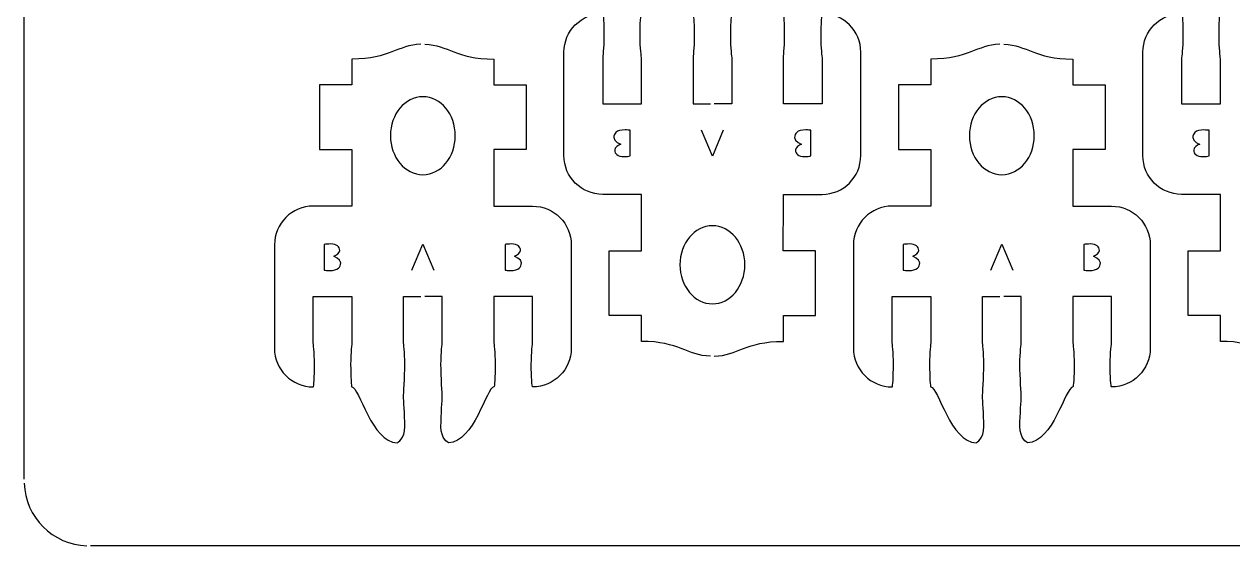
# Model space of a CAD drawing. Extents: x 0 to 300, y 0 to 300.
# Drawn here: x 0 to 93.6, y 0.1 to 40.5 of the extents above; entities that cross this region are included whole.
import ezdxf

# ---------------------------------------------------------------- set-up
doc = ezdxf.new("R2010")
doc.units = 0
doc.header["$MEASUREMENT"] = 0
doc.layers.add('DEFAULT', color=7, linetype='CONTINUOUS')

msp = doc.modelspace()

# ---------------------------------------------------------------- linework, layer by layer
at = {"layer": 'DEFAULT', "color": 1}
for points in [[(0, 5.252), (0, 294.949)], [(294.852, 0.101), (5.151, 0.101)]]:
    msp.add_lwpolyline(points, dxfattribs=at)
at = {"layer": 'DEFAULT', "color": 250}
for points in [[(54.163, 32.28), (53.325, 30.259), (52.472, 32.28)], [(30.043, 21.433), (30.881, 23.454), (31.734, 21.433)], [(74.894, 21.432), (75.732, 23.453), (76.586, 21.432)]]:
    msp.add_lwpolyline(points, dxfattribs=at)
at = {"layer": 'DEFAULT', "color": 1}
for points, knots in [([(53.167, 14.779), (51.319, 14.835), (50.782, 15.929), (47.819, 15.929), (47.819, 16.596), (47.819, 17.263), (47.819, 17.929), (46.987, 17.929), (46.154, 17.929), (45.321, 17.929), (45.321, 19.597), (45.321, 21.264), (45.321, 22.932), (46.154, 22.93), (46.987, 22.929), (47.819, 22.928), (47.819, 24.39), (47.819, 25.851), (47.819, 27.313), (46.818, 27.313), (45.818, 27.313), (44.817, 27.313), (43.159, 27.313), (41.818, 28.654), (41.818, 30.312), (41.818, 32.979), (41.818, 35.646), (41.818, 38.313), (41.818, 39.971), (43.159, 41.311), (44.817, 41.311), (44.873, 41.311), (44.919, 40.528), (44.919, 39.562), (44.919, 38.595), (44.817, 37.988), (44.817, 37.812), (44.817, 36.645), (44.817, 35.479), (44.817, 34.312), (45.818, 34.312), (46.818, 34.312), (47.819, 34.312), (47.819, 35.479), (47.819, 36.645), (47.819, 37.812), (47.819, 37.988), (47.717, 38.595), (47.717, 39.562), (47.717, 40.528), (47.763, 41.311), (47.819, 41.311), (48.359, 41.311), (49.382, 45.626), (51.315, 45.626), (51.375, 45.626), (51.915, 45.34), (51.915, 44.373), (51.915, 43.407), (51.816, 42.31), (51.816, 42.059), (51.816, 41.915), (51.915, 40.528), (51.915, 39.562), (51.915, 38.595), (51.816, 37.985), (51.816, 37.812), (51.816, 36.645), (51.816, 35.479), (51.816, 34.312), (52.266, 34.312), (52.717, 34.312), (53.167, 34.312)], [0, 0, 0, 0, 1, 1, 1, 6.67, 6.67, 6.67, 13.75, 13.75, 13.75, 27.93, 27.93, 27.93, 35.010007, 35.010007, 35.010007, 47.440007, 47.440007, 47.440007, 55.950007, 55.950007, 55.950007, 56.950007, 56.950007, 56.950007, 79.630007, 79.630007, 79.630007, 80.630007, 80.630007, 80.630007, 81.630007, 81.630007, 81.630007, 82.630007, 82.630007, 82.630007, 92.550007, 92.550007, 92.550007, 101.060007, 101.060007, 101.060007, 110.980007, 110.980007, 110.980007, 111.980007, 111.980007, 111.980007, 112.980007, 112.980007, 112.980007, 113.980007, 113.980007, 113.980007, 114.980007, 114.980007, 114.980007, 115.980007, 115.980007, 115.980007, 116.980007, 116.980007, 116.980007, 117.980007, 117.980007, 117.980007, 127.900007, 127.900007, 127.900007, 131.730007, 131.730007, 131.730007, 131.730007]), ([(53.467, 14.779), (55.316, 14.835), (55.855, 15.929), (58.815, 15.929), (58.815, 16.596), (58.815, 17.263), (58.815, 17.929), (59.649, 17.929), (60.483, 17.929), (61.316, 17.929), (61.316, 19.596), (61.316, 21.262), (61.316, 22.928), (60.482, 22.929), (59.647, 22.93), (58.812, 22.932), (58.813, 24.391), (58.814, 25.85), (58.815, 27.31), (59.815, 27.31), (60.814, 27.31), (61.814, 27.31), (63.472, 27.31), (64.812, 28.654), (64.812, 30.312), (64.814, 32.979), (64.815, 35.646), (64.816, 38.313), (64.816, 39.971), (63.472, 41.311), (61.814, 41.311), (61.761, 41.311), (61.715, 40.528), (61.715, 39.562), (61.715, 38.595), (61.814, 37.988), (61.814, 37.812), (61.814, 36.645), (61.814, 35.479), (61.814, 34.312), (60.814, 34.312), (59.815, 34.312), (58.815, 34.312), (58.815, 35.479), (58.815, 36.645), (58.815, 37.812), (58.815, 37.988), (58.914, 38.595), (58.914, 39.562), (58.914, 40.528), (58.872, 41.311), (58.815, 41.311), (58.272, 41.311), (57.249, 45.626), (55.312, 45.626), (55.256, 45.626), (54.716, 45.34), (54.716, 44.373), (54.716, 43.407), (54.815, 42.31), (54.815, 42.059), (54.815, 41.915), (54.716, 40.528), (54.716, 39.562), (54.716, 38.595), (54.815, 37.985), (54.815, 37.812), (54.815, 36.645), (54.815, 35.479), (54.815, 34.312), (54.366, 34.312), (53.916, 34.312), (53.467, 34.312)], [0, 0, 0, 0, 1, 1, 1, 6.67, 6.67, 6.67, 13.76, 13.76, 13.76, 27.93, 27.93, 27.93, 35.030007, 35.030007, 35.030007, 47.440011, 47.440011, 47.440011, 55.940011, 55.940011, 55.940011, 56.940011, 56.940011, 56.940011, 79.620013, 79.620013, 79.620013, 80.620013, 80.620013, 80.620013, 81.620013, 81.620013, 81.620013, 82.620013, 82.620013, 82.620013, 92.540013, 92.540013, 92.540013, 101.040013, 101.040013, 101.040013, 110.960013, 110.960013, 110.960013, 111.960013, 111.960013, 111.960013, 112.960013, 112.960013, 112.960013, 113.960013, 113.960013, 113.960013, 114.960013, 114.960013, 114.960013, 115.960013, 115.960013, 115.960013, 116.960013, 116.960013, 116.960013, 117.960013, 117.960013, 117.960013, 127.880013, 127.880013, 127.880013, 131.700013, 131.700013, 131.700013, 131.700013]), ([(98.019, 14.779), (96.17, 14.835), (95.634, 15.929), (92.671, 15.929), (92.671, 16.595), (92.671, 17.262), (92.671, 17.929), (91.838, 17.929), (91.005, 17.929), (90.173, 17.929), (90.173, 19.596), (90.173, 21.264), (90.173, 22.931), (91.005, 22.93), (91.838, 22.929), (92.671, 22.928), (92.671, 24.389), (92.671, 25.851), (92.671, 27.313), (91.67, 27.313), (90.669, 27.313), (89.668, 27.313), (88.01, 27.313), (86.67, 28.653), (86.67, 30.311), (86.67, 32.978), (86.67, 35.645), (86.67, 38.312), (86.67, 39.97), (88.01, 41.311), (89.668, 41.311), (89.725, 41.311), (89.771, 40.528), (89.771, 39.561), (89.771, 38.595), (89.668, 37.988), (89.668, 37.811), (89.668, 36.645), (89.668, 35.478), (89.668, 34.312), (90.669, 34.312), (91.67, 34.312), (92.671, 34.312), (92.671, 35.478), (92.671, 36.645), (92.671, 37.811), (92.671, 37.988), (92.568, 38.595), (92.568, 39.561), (92.568, 40.528), (92.614, 41.311), (92.671, 41.311), (93.21, 41.311), (94.233, 45.626), (96.167, 45.626), (96.227, 45.626), (96.766, 45.34), (96.766, 44.373), (96.766, 43.407), (96.668, 42.309), (96.668, 42.059), (96.668, 41.914), (96.766, 40.528), (96.766, 39.561), (96.766, 38.595), (96.668, 37.984), (96.668, 37.811), (96.668, 36.645), (96.668, 35.478), (96.668, 34.312), (97.118, 34.312), (97.568, 34.312), (98.019, 34.312)], [0, 0, 0, 0, 1, 1, 1, 6.67, 6.67, 6.67, 13.75, 13.75, 13.75, 27.93, 27.93, 27.93, 35.010007, 35.010007, 35.010007, 47.440007, 47.440007, 47.440007, 55.950007, 55.950007, 55.950007, 56.950007, 56.950007, 56.950007, 79.630007, 79.630007, 79.630007, 80.630007, 80.630007, 80.630007, 81.630007, 81.630007, 81.630007, 82.630007, 82.630007, 82.630007, 92.550007, 92.550007, 92.550007, 101.060007, 101.060007, 101.060007, 110.980007, 110.980007, 110.980007, 111.980007, 111.980007, 111.980007, 112.980007, 112.980007, 112.980007, 113.980007, 113.980007, 113.980007, 114.980007, 114.980007, 114.980007, 115.980007, 115.980007, 115.980007, 116.980007, 116.980007, 116.980007, 117.980007, 117.980007, 117.980007, 127.900007, 127.900007, 127.900007, 131.730007, 131.730007, 131.730007, 131.730007]), ([(30.739, 38.934), (28.891, 38.877), (28.351, 37.784), (25.391, 37.784), (25.391, 37.117), (25.391, 36.45), (25.391, 35.784), (24.557, 35.784), (23.724, 35.784), (22.89, 35.784), (22.89, 34.117), (22.89, 32.451), (22.89, 30.785), (23.725, 30.784), (24.56, 30.782), (25.394, 30.781), (25.393, 29.322), (25.392, 27.863), (25.391, 26.403), (24.391, 26.403), (23.392, 26.403), (22.392, 26.403), (20.734, 26.403), (19.394, 25.059), (19.394, 23.401), (19.393, 20.734), (19.391, 18.067), (19.39, 15.4), (19.39, 13.742), (20.734, 12.402), (22.392, 12.402), (22.445, 12.402), (22.491, 13.185), (22.491, 14.151), (22.491, 15.118), (22.392, 15.725), (22.392, 15.901), (22.392, 17.068), (22.392, 18.234), (22.392, 19.401), (23.392, 19.401), (24.391, 19.401), (25.391, 19.401), (25.391, 18.234), (25.391, 17.068), (25.391, 15.901), (25.391, 15.725), (25.292, 15.118), (25.292, 14.151), (25.292, 13.185), (25.335, 12.402), (25.391, 12.402), (25.934, 12.402), (26.957, 8.087), (28.894, 8.087), (28.95, 8.087), (29.49, 8.373), (29.49, 9.339), (29.49, 10.306), (29.391, 11.403), (29.391, 11.654), (29.391, 11.798), (29.49, 13.185), (29.49, 14.151), (29.49, 15.118), (29.391, 15.728), (29.391, 15.901), (29.391, 17.068), (29.391, 18.234), (29.391, 19.401), (29.841, 19.401), (30.29, 19.401), (30.739, 19.401)], [0, 0, 0, 0, 1, 1, 1, 6.67, 6.67, 6.67, 13.76, 13.76, 13.76, 27.93, 27.93, 27.93, 35.030007, 35.030007, 35.030007, 47.440011, 47.440011, 47.440011, 55.940011, 55.940011, 55.940011, 56.940011, 56.940011, 56.940011, 79.620013, 79.620013, 79.620013, 80.620013, 80.620013, 80.620013, 81.620013, 81.620013, 81.620013, 82.620013, 82.620013, 82.620013, 92.540013, 92.540013, 92.540013, 101.040013, 101.040013, 101.040013, 110.960013, 110.960013, 110.960013, 111.960013, 111.960013, 111.960013, 112.960013, 112.960013, 112.960013, 113.960013, 113.960013, 113.960013, 114.960013, 114.960013, 114.960013, 115.960013, 115.960013, 115.960013, 116.960013, 116.960013, 116.960013, 117.960013, 117.960013, 117.960013, 127.880013, 127.880013, 127.880013, 131.700013, 131.700013, 131.700013, 131.700013]), ([(31.039, 38.934), (32.887, 38.877), (33.424, 37.784), (36.387, 37.784), (36.387, 37.117), (36.387, 36.45), (36.387, 35.784), (37.22, 35.784), (38.052, 35.784), (38.885, 35.784), (38.885, 34.116), (38.885, 32.449), (38.885, 30.781), (38.052, 30.782), (37.22, 30.784), (36.387, 30.785), (36.387, 29.323), (36.387, 27.861), (36.387, 26.4), (37.388, 26.4), (38.388, 26.4), (39.389, 26.4), (41.047, 26.4), (42.388, 25.059), (42.388, 23.401), (42.388, 20.734), (42.388, 18.067), (42.388, 15.4), (42.388, 13.742), (41.047, 12.402), (39.389, 12.402), (39.333, 12.402), (39.287, 13.185), (39.287, 14.151), (39.287, 15.118), (39.389, 15.725), (39.389, 15.901), (39.389, 17.068), (39.389, 18.234), (39.389, 19.401), (38.388, 19.401), (37.388, 19.401), (36.387, 19.401), (36.387, 18.234), (36.387, 17.068), (36.387, 15.901), (36.387, 15.725), (36.489, 15.118), (36.489, 14.151), (36.489, 13.185), (36.443, 12.402), (36.387, 12.402), (35.847, 12.402), (34.824, 8.087), (32.891, 8.087), (32.831, 8.087), (32.291, 8.373), (32.291, 9.339), (32.291, 10.306), (32.39, 11.403), (32.39, 11.654), (32.39, 11.798), (32.291, 13.185), (32.291, 14.151), (32.291, 15.118), (32.39, 15.728), (32.39, 15.901), (32.39, 17.068), (32.39, 18.234), (32.39, 19.401), (31.94, 19.401), (31.489, 19.401), (31.039, 19.401)], [0, 0, 0, 0, 1, 1, 1, 6.67, 6.67, 6.67, 13.75, 13.75, 13.75, 27.93, 27.93, 27.93, 35.010007, 35.010007, 35.010007, 47.440007, 47.440007, 47.440007, 55.950007, 55.950007, 55.950007, 56.950007, 56.950007, 56.950007, 79.630007, 79.630007, 79.630007, 80.630007, 80.630007, 80.630007, 81.630007, 81.630007, 81.630007, 82.630007, 82.630007, 82.630007, 92.550007, 92.550007, 92.550007, 101.060007, 101.060007, 101.060007, 110.980007, 110.980007, 110.980007, 111.980007, 111.980007, 111.980007, 112.980007, 112.980007, 112.980007, 113.980007, 113.980007, 113.980007, 114.980007, 114.980007, 114.980007, 115.980007, 115.980007, 115.980007, 116.980007, 116.980007, 116.980007, 117.980007, 117.980007, 117.980007, 127.900007, 127.900007, 127.900007, 131.730007, 131.730007, 131.730007, 131.730007]), ([(75.591, 38.934), (73.742, 38.877), (73.202, 37.784), (70.242, 37.784), (70.242, 37.117), (70.242, 36.45), (70.242, 35.783), (69.409, 35.783), (68.575, 35.783), (67.741, 35.783), (67.741, 34.117), (67.741, 32.451), (67.741, 30.784), (68.576, 30.783), (69.411, 30.782), (70.246, 30.781), (70.245, 29.322), (70.244, 27.862), (70.242, 26.403), (69.243, 26.403), (68.243, 26.403), (67.244, 26.403), (65.586, 26.403), (64.245, 25.059), (64.245, 23.401), (64.244, 20.734), (64.243, 18.067), (64.242, 15.4), (64.242, 13.742), (65.586, 12.401), (67.244, 12.401), (67.297, 12.401), (67.343, 13.184), (67.343, 14.151), (67.343, 15.118), (67.244, 15.724), (67.244, 15.901), (67.244, 17.067), (67.244, 18.234), (67.244, 19.4), (68.243, 19.4), (69.243, 19.4), (70.242, 19.4), (70.242, 18.234), (70.242, 17.067), (70.242, 15.901), (70.242, 15.724), (70.144, 15.118), (70.144, 14.151), (70.144, 13.184), (70.186, 12.401), (70.242, 12.401), (70.786, 12.401), (71.809, 8.087), (73.746, 8.087), (73.802, 8.087), (74.342, 8.372), (74.342, 9.339), (74.342, 10.306), (74.243, 11.403), (74.243, 11.653), (74.243, 11.798), (74.342, 13.184), (74.342, 14.151), (74.342, 15.118), (74.243, 15.728), (74.243, 15.901), (74.243, 17.067), (74.243, 18.234), (74.243, 19.4), (74.692, 19.4), (75.141, 19.4), (75.591, 19.4)], [0, 0, 0, 0, 1, 1, 1, 6.67, 6.67, 6.67, 13.76, 13.76, 13.76, 27.93, 27.93, 27.93, 35.030007, 35.030007, 35.030007, 47.440011, 47.440011, 47.440011, 55.940011, 55.940011, 55.940011, 56.940011, 56.940011, 56.940011, 79.620013, 79.620013, 79.620013, 80.620013, 80.620013, 80.620013, 81.620013, 81.620013, 81.620013, 82.620013, 82.620013, 82.620013, 92.540013, 92.540013, 92.540013, 101.040013, 101.040013, 101.040013, 110.960013, 110.960013, 110.960013, 111.960013, 111.960013, 111.960013, 112.960013, 112.960013, 112.960013, 113.960013, 113.960013, 113.960013, 114.960013, 114.960013, 114.960013, 115.960013, 115.960013, 115.960013, 116.960013, 116.960013, 116.960013, 117.960013, 117.960013, 117.960013, 127.880013, 127.880013, 127.880013, 131.700013, 131.700013, 131.700013, 131.700013]), ([(75.89, 38.934), (77.739, 38.877), (78.275, 37.784), (81.239, 37.784), (81.239, 37.117), (81.239, 36.45), (81.239, 35.783), (82.071, 35.783), (82.904, 35.783), (83.736, 35.783), (83.736, 34.116), (83.736, 32.448), (83.736, 30.781), (82.904, 30.782), (82.071, 30.783), (81.239, 30.784), (81.239, 29.323), (81.239, 27.861), (81.239, 26.399), (82.239, 26.399), (83.24, 26.399), (84.241, 26.399), (85.899, 26.399), (87.239, 25.059), (87.239, 23.401), (87.239, 20.734), (87.239, 18.067), (87.239, 15.4), (87.239, 13.742), (85.899, 12.401), (84.241, 12.401), (84.184, 12.401), (84.138, 13.184), (84.138, 14.151), (84.138, 15.118), (84.241, 15.724), (84.241, 15.901), (84.241, 17.067), (84.241, 18.234), (84.241, 19.4), (83.24, 19.4), (82.239, 19.4), (81.239, 19.4), (81.239, 18.234), (81.239, 17.067), (81.239, 15.901), (81.239, 15.724), (81.341, 15.118), (81.341, 14.151), (81.341, 13.184), (81.295, 12.401), (81.239, 12.401), (80.699, 12.401), (79.676, 8.087), (77.742, 8.087), (77.683, 8.087), (77.143, 8.372), (77.143, 9.339), (77.143, 10.306), (77.242, 11.403), (77.242, 11.653), (77.242, 11.798), (77.143, 13.184), (77.143, 14.151), (77.143, 15.118), (77.242, 15.728), (77.242, 15.901), (77.242, 17.067), (77.242, 18.234), (77.242, 19.4), (76.791, 19.4), (76.341, 19.4), (75.89, 19.4)], [0, 0, 0, 0, 1, 1, 1, 6.67, 6.67, 6.67, 13.75, 13.75, 13.75, 27.93, 27.93, 27.93, 35.010007, 35.010007, 35.010007, 47.440007, 47.440007, 47.440007, 55.950007, 55.950007, 55.950007, 56.950007, 56.950007, 56.950007, 79.630007, 79.630007, 79.630007, 80.630007, 80.630007, 80.630007, 81.630007, 81.630007, 81.630007, 82.630007, 82.630007, 82.630007, 92.550007, 92.550007, 92.550007, 101.060007, 101.060007, 101.060007, 110.980007, 110.980007, 110.980007, 111.980007, 111.980007, 111.980007, 112.980007, 112.980007, 112.980007, 113.980007, 113.980007, 113.980007, 114.980007, 114.980007, 114.980007, 115.980007, 115.980007, 115.980007, 116.980007, 116.980007, 116.980007, 117.980007, 117.980007, 117.980007, 127.900007, 127.900007, 127.900007, 131.730007, 131.730007, 131.730007, 131.730007]), ([(30.889, 34.874), (32.275, 34.874), (33.401, 33.523), (33.401, 31.854), (33.401, 30.185), (32.275, 28.834), (30.889, 28.834), (29.499, 28.834), (28.374, 30.185), (28.374, 31.854), (28.374, 33.523), (29.499, 34.874), (30.889, 34.874)], [1, 1, 1, 1, 2, 2, 2, 3, 3, 3, 4, 4, 4, 5, 5, 5, 5]), ([(75.74, 34.873), (77.127, 34.873), (78.252, 33.522), (78.252, 31.854), (78.252, 30.185), (77.127, 28.834), (75.74, 28.834), (74.351, 28.834), (73.225, 30.185), (73.225, 31.854), (73.225, 33.522), (74.351, 34.873), (75.74, 34.873)], [1, 1, 1, 1, 2, 2, 2, 3, 3, 3, 4, 4, 4, 5, 5, 5, 5]), ([(53.317, 18.839), (51.931, 18.839), (50.805, 20.19), (50.805, 21.859), (50.805, 23.527), (51.931, 24.879), (53.317, 24.879), (54.707, 24.879), (55.832, 23.527), (55.832, 21.859), (55.832, 20.19), (54.707, 18.839), (53.317, 18.839)], [1, 1, 1, 1, 2, 2, 2, 3, 3, 3, 4, 4, 4, 5, 5, 5, 5])]:
    msp.add_open_spline(points, degree=3, knots=knots, dxfattribs=at)
at = {"layer": 'DEFAULT', "color": 250}
for points in [[(46.952, 30.285), (46.839, 30.261), (46.659, 30.243), (46.476, 30.243), (46.215, 30.243), (46.047, 30.288), (45.921, 30.39), (45.816, 30.468), (45.753, 30.588), (45.753, 30.747), (45.753, 30.941), (46.01, 31.113), (46.223, 31.19), (46.223, 31.19), (45.678, 31.403), (45.678, 31.703), (45.678, 31.877), (45.747, 32.009), (45.849, 32.108), (45.99, 32.237), (46.218, 32.297), (46.548, 32.297), (46.728, 32.297), (46.866, 32.285), (46.952, 32.273), (46.952, 31.61), (46.952, 30.948), (46.952, 30.285)], [(60.954, 30.285), (60.84, 30.261), (60.66, 30.243), (60.477, 30.243), (60.216, 30.243), (60.048, 30.288), (59.923, 30.39), (59.818, 30.468), (59.755, 30.588), (59.755, 30.747), (59.755, 30.941), (60.012, 31.113), (60.224, 31.19), (60.224, 31.19), (59.68, 31.403), (59.68, 31.703), (59.68, 31.877), (59.749, 32.009), (59.851, 32.108), (59.992, 32.237), (60.22, 32.297), (60.549, 32.297), (60.729, 32.297), (60.867, 32.285), (60.954, 32.273), (60.954, 31.61), (60.954, 30.948), (60.954, 30.285)], [(91.804, 30.285), (91.69, 30.261), (91.51, 30.243), (91.327, 30.243), (91.066, 30.243), (90.898, 30.287), (90.772, 30.389), (90.668, 30.468), (90.605, 30.587), (90.605, 30.746), (90.605, 30.941), (90.861, 31.112), (91.074, 31.19), (91.074, 31.19), (90.53, 31.403), (90.53, 31.703), (90.53, 31.877), (90.599, 32.009), (90.701, 32.108), (90.842, 32.237), (91.069, 32.296), (91.399, 32.296), (91.579, 32.296), (91.717, 32.284), (91.804, 32.272), (91.804, 31.61), (91.804, 30.947), (91.804, 30.285)], [(23.252, 23.428), (23.366, 23.452), (23.546, 23.47), (23.729, 23.47), (23.99, 23.47), (24.158, 23.425), (24.284, 23.323), (24.388, 23.245), (24.451, 23.125), (24.451, 22.966), (24.451, 22.771), (24.194, 22.6), (23.982, 22.522), (23.982, 22.522), (24.526, 22.31), (24.526, 22.01), (24.526, 21.836), (24.457, 21.704), (24.355, 21.605), (24.215, 21.476), (23.987, 21.416), (23.657, 21.416), (23.477, 21.416), (23.339, 21.428), (23.252, 21.44), (23.252, 22.103), (23.252, 22.765), (23.252, 23.428)], [(37.254, 23.428), (37.368, 23.452), (37.548, 23.47), (37.73, 23.47), (37.991, 23.47), (38.159, 23.425), (38.285, 23.323), (38.39, 23.245), (38.453, 23.125), (38.453, 22.966), (38.453, 22.771), (38.196, 22.6), (37.983, 22.522), (37.983, 22.522), (38.528, 22.31), (38.528, 22.01), (38.528, 21.836), (38.459, 21.704), (38.357, 21.605), (38.216, 21.476), (37.988, 21.416), (37.658, 21.416), (37.478, 21.416), (37.341, 21.428), (37.254, 21.44), (37.254, 22.103), (37.254, 22.765), (37.254, 23.428)], [(68.104, 23.428), (68.218, 23.452), (68.397, 23.47), (68.58, 23.47), (68.841, 23.47), (69.009, 23.425), (69.135, 23.323), (69.24, 23.245), (69.303, 23.125), (69.303, 22.966), (69.303, 22.771), (69.046, 22.6), (68.833, 22.522), (68.833, 22.522), (69.378, 22.309), (69.378, 22.009), (69.378, 21.836), (69.309, 21.704), (69.207, 21.605), (69.066, 21.476), (68.838, 21.416), (68.508, 21.416), (68.328, 21.416), (68.191, 21.428), (68.104, 21.44), (68.104, 22.102), (68.104, 22.765), (68.104, 23.428)], [(82.105, 23.428), (82.219, 23.452), (82.399, 23.47), (82.582, 23.47), (82.843, 23.47), (83.011, 23.425), (83.137, 23.323), (83.241, 23.245), (83.304, 23.125), (83.304, 22.966), (83.304, 22.771), (83.047, 22.6), (82.835, 22.522), (82.835, 22.522), (83.379, 22.309), (83.379, 22.009), (83.379, 21.836), (83.31, 21.704), (83.208, 21.605), (83.068, 21.476), (82.84, 21.416), (82.51, 21.416), (82.33, 21.416), (82.192, 21.428), (82.105, 21.44), (82.105, 22.102), (82.105, 22.765), (82.105, 23.428)]]:
    msp.add_open_spline(points, degree=3, knots=[5.635, 5.635, 5.635, 5.635, 6.635, 6.635, 6.635, 7.635, 7.635, 7.635, 8.635, 8.635, 8.635, 9.635, 9.635, 9.635, 10.635, 10.635, 10.635, 11.635, 11.635, 11.635, 12.635, 12.635, 12.635, 13.635, 13.635, 13.635, 19.27, 19.27, 19.27, 19.27], dxfattribs=at)
at = {"layer": 'DEFAULT', "color": 1}
msp.add_open_spline([(0.004, 4.952), (0.081, 2.32), (2.219, 0.182), (4.851, 0.105)], degree=3, dxfattribs=at)

doc.saveas('drawing.dxf')
